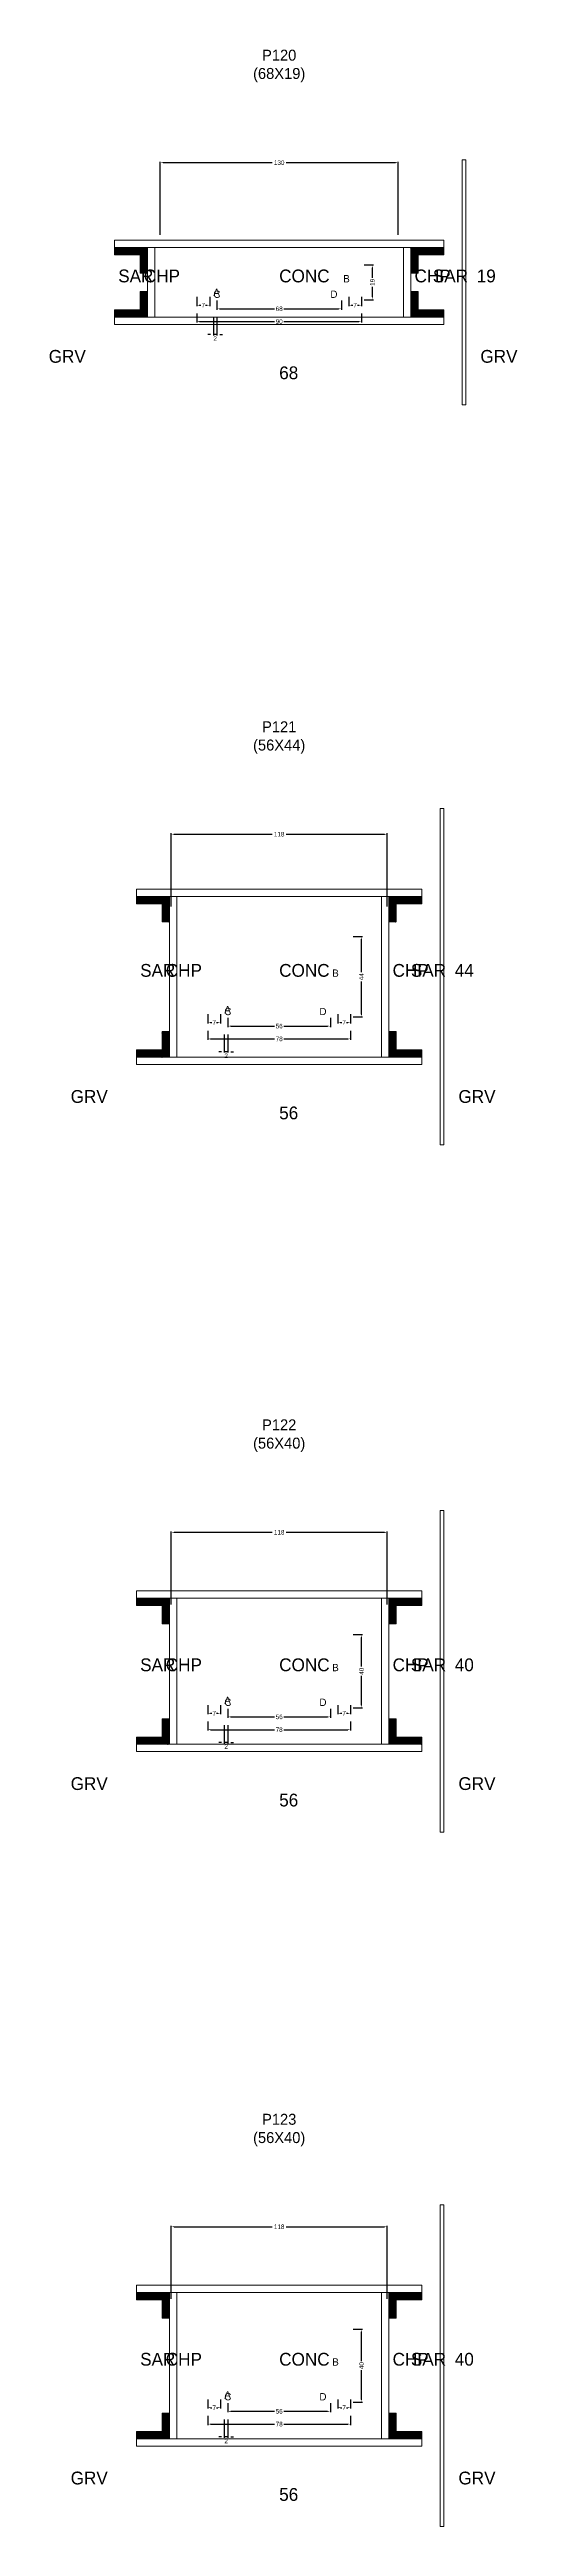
# Model space of a CAD drawing. Header units: centimetres. Extents: x -10500 to 4121, y -45226 to 295.
# Drawn here: x -126 to 130, y -28068 to -26713 of the extents above; entities that cross this region are included whole.
import ezdxf

# ---------------------------------------------------------------- set-up
doc = ezdxf.new("R2010")
doc.units = ezdxf.units.CM
for name, color, linetype in [('COTA', 241, 'Continuous'), ('Hachura', 251, 'Continuous'), ('NOMENCLATURA', 7, 'Continuous'), ('SARRAFO', 251, 'Continuous'), ('Texto Seção', 7, 'Continuous')]:
    doc.layers.add(name, color=color, linetype=linetype)
doc.dimstyles.new('cotax2', dxfattribs={"dimtxt": 2.5, "dimasz": 1.5, "dimexe": 0.5, "dimexo": 0.5, "dimgap": 0.5, "dimtad": 1, "dimcen": 2.5, "dimazin": 3, "dimtfac": 1, "dimtmove": 0, "dimatfit": 3})

# ---------------------------------------------------------------- blocks, each defined once
blk = doc.blocks.new('_CLOSEDFILLED')
at = {"color": 0, "linetype": 'BYBLOCK'}
blk.add_solid([(-1, 0.16), (0, 0), (-1, -0.16)], dxfattribs=at)
blk = doc.blocks.new('*D1860')
for p, q in [((-45, -26857), (-45, -26862)), ((-43.5, -26861.5), (-2.5, -26861.5)), ((2.5, -26861.5), (43.5, -26861.5)), ((45, -26857), (45, -26862))]:
    blk.add_line(p, q)
at = {"layer": 'Defpoints'}
for p in [(-45, -26856.5), (-45, -26861.5), (45, -26856.5)]:
    blk.add_point(p, dxfattribs=at)
at = {"layer": 'COTA', "xscale": 1.5, "yscale": 1.5, "rotation": 180}
blk.add_blockref('_CLOSEDFILLED', (-45, -26861.5), dxfattribs=at)
at = {"layer": 'COTA', "xscale": 1.5, "yscale": 1.5}
blk.add_blockref('_CLOSEDFILLED', (45, -26861.5), dxfattribs=at)
at = {"layer": 'COTA', "insert": (0, -26861.5), "char_height": 2.5, "attachment_point": 5}
blk.add_mtext('90', dxfattribs=at)
blk = doc.blocks.new('*D1861')
for p, q in [((-34, -26850), (-34, -26855)), ((34, -26850), (34, -26855)), ((-32.5, -26854.5), (-2.5, -26854.5)), ((2.5, -26854.5), (32.5, -26854.5))]:
    blk.add_line(p, q)
at = {"layer": 'Defpoints'}
for p in [(-34, -26849.5), (34, -26849.5), (-34, -26854.5)]:
    blk.add_point(p, dxfattribs=at)
at = {"layer": 'COTA', "xscale": 1.5, "yscale": 1.5, "rotation": 180}
blk.add_blockref('_CLOSEDFILLED', (-34, -26854.5), dxfattribs=at)
at = {"layer": 'COTA', "xscale": 1.5, "yscale": 1.5}
blk.add_blockref('_CLOSEDFILLED', (34, -26854.5), dxfattribs=at)
at = {"layer": 'COTA', "insert": (0, -26854.5), "char_height": 2.5, "attachment_point": 5}
blk.add_mtext('68', dxfattribs=at)
blk = doc.blocks.new('*D1862')
for p, q in [((46.5, -26830.5), (51.5, -26830.5)), ((51, -26837.5), (51, -26832)), ((46.5, -26849.5), (51.5, -26849.5)), ((51, -26848), (51, -26842.5))]:
    blk.add_line(p, q)
at = {"layer": 'Defpoints'}
for p in [(46, -26830.5), (46, -26849.5), (51, -26849.5)]:
    blk.add_point(p, dxfattribs=at)
at = {"layer": 'COTA', "xscale": 1.5, "yscale": 1.5}
for p, rotation in [((51, -26830.5), 90), ((51, -26849.5), 270)]:
    blk.add_blockref('_CLOSEDFILLED', p, dxfattribs=dict(at, rotation=rotation))
at = {"layer": 'COTA', "insert": (51, -26840), "char_height": 2.5, "attachment_point": 5, "rotation": 90}
blk.add_mtext('19', dxfattribs=at)
blk = doc.blocks.new('*D1863')
for p, q in [((-45, -26848), (-45, -26853)), ((-38, -26848), (-38, -26853)), ((-43.5, -26852.5), (-42.75, -26852.5)), ((-40.25, -26852.5), (-39.5, -26852.5))]:
    blk.add_line(p, q)
at = {"layer": 'Defpoints'}
for p in [(-45, -26847.5), (-38, -26847.5), (-45, -26852.5)]:
    blk.add_point(p, dxfattribs=at)
at = {"layer": 'COTA', "xscale": 1.5, "yscale": 1.5, "rotation": 180}
blk.add_blockref('_CLOSEDFILLED', (-45, -26852.5), dxfattribs=at)
at = {"layer": 'COTA', "xscale": 1.5, "yscale": 1.5}
blk.add_blockref('_CLOSEDFILLED', (-38, -26852.5), dxfattribs=at)
at = {"layer": 'COTA', "insert": (-41.5, -26852.5), "char_height": 2.5, "attachment_point": 5}
blk.add_mtext('7', dxfattribs=at)
blk = doc.blocks.new('*D1864')
for p, q in [((38, -26848), (38, -26853)), ((45, -26848), (45, -26853)), ((39.5, -26852.5), (40.25, -26852.5)), ((42.75, -26852.5), (43.5, -26852.5))]:
    blk.add_line(p, q)
at = {"layer": 'Defpoints'}
for p in [(38, -26847.5), (45, -26847.5), (38, -26852.5)]:
    blk.add_point(p, dxfattribs=at)
at = {"layer": 'COTA', "xscale": 1.5, "yscale": 1.5, "rotation": 180}
blk.add_blockref('_CLOSEDFILLED', (38, -26852.5), dxfattribs=at)
at = {"layer": 'COTA', "xscale": 1.5, "yscale": 1.5}
blk.add_blockref('_CLOSEDFILLED', (45, -26852.5), dxfattribs=at)
at = {"layer": 'COTA', "insert": (41.5, -26852.5), "char_height": 2.5, "attachment_point": 5}
blk.add_mtext('7', dxfattribs=at)
blk = doc.blocks.new('*D1865')
for p, q in [((-65, -26814), (-65, -26774)), ((-63.5, -26774.5), (-3.75, -26774.5)), ((3.75, -26774.5), (63.5, -26774.5)), ((65, -26814), (65, -26774))]:
    blk.add_line(p, q)
at = {"layer": 'Defpoints'}
for p in [(-65, -26774.5), (-65, -26814.5), (65, -26814.5)]:
    blk.add_point(p, dxfattribs=at)
at = {"layer": 'COTA', "xscale": 1.5, "yscale": 1.5, "rotation": 180}
blk.add_blockref('_CLOSEDFILLED', (-65, -26774.5), dxfattribs=at)
at = {"layer": 'COTA', "xscale": 1.5, "yscale": 1.5}
blk.add_blockref('_CLOSEDFILLED', (65, -26774.5), dxfattribs=at)
at = {"layer": 'COTA', "insert": (0, -26774.5), "char_height": 2.5, "attachment_point": 5}
blk.add_mtext('130', dxfattribs=at)
blk = doc.blocks.new('*D1886')
for p, q in [((-39, -27249.5), (-39, -27254.5)), ((-37.5, -27254), (-2.5, -27254)), ((2.5, -27254), (37.5, -27254)), ((39, -27249.5), (39, -27254.5))]:
    blk.add_line(p, q)
at = {"layer": 'Defpoints'}
for p in [(-39, -27249), (-39, -27254), (39, -27249)]:
    blk.add_point(p, dxfattribs=at)
at = {"layer": 'COTA', "xscale": 1.5, "yscale": 1.5, "rotation": 180}
blk.add_blockref('_CLOSEDFILLED', (-39, -27254), dxfattribs=at)
at = {"layer": 'COTA', "xscale": 1.5, "yscale": 1.5}
blk.add_blockref('_CLOSEDFILLED', (39, -27254), dxfattribs=at)
at = {"layer": 'COTA', "insert": (0, -27254), "char_height": 2.5, "attachment_point": 5}
blk.add_mtext('78', dxfattribs=at)
blk = doc.blocks.new('*D1887')
for p, q in [((-28, -27242.5), (-28, -27247.5)), ((28, -27242.5), (28, -27247.5)), ((-26.5, -27247), (-2.5, -27247)), ((2.5, -27247), (26.5, -27247))]:
    blk.add_line(p, q)
at = {"layer": 'Defpoints'}
for p in [(-28, -27242), (28, -27242), (-28, -27247)]:
    blk.add_point(p, dxfattribs=at)
at = {"layer": 'COTA', "xscale": 1.5, "yscale": 1.5, "rotation": 180}
blk.add_blockref('_CLOSEDFILLED', (-28, -27247), dxfattribs=at)
at = {"layer": 'COTA', "xscale": 1.5, "yscale": 1.5}
blk.add_blockref('_CLOSEDFILLED', (28, -27247), dxfattribs=at)
at = {"layer": 'COTA', "insert": (0, -27247), "char_height": 2.5, "attachment_point": 5}
blk.add_mtext('56', dxfattribs=at)
blk = doc.blocks.new('*D1888')
for p, q in [((40.5, -27198), (45.5, -27198)), ((45, -27217.5), (45, -27199.5)), ((45, -27240.5), (45, -27222.5)), ((40.5, -27242), (45.5, -27242))]:
    blk.add_line(p, q)
at = {"layer": 'Defpoints'}
for p in [(40, -27198), (40, -27242), (45, -27242)]:
    blk.add_point(p, dxfattribs=at)
at = {"layer": 'COTA', "xscale": 1.5, "yscale": 1.5}
for p, rotation in [((45, -27198), 90), ((45, -27242), 270)]:
    blk.add_blockref('_CLOSEDFILLED', p, dxfattribs=dict(at, rotation=rotation))
at = {"layer": 'COTA', "insert": (45, -27220), "char_height": 2.5, "attachment_point": 5, "rotation": 90}
blk.add_mtext('44', dxfattribs=at)
blk = doc.blocks.new('*D1889')
for p, q in [((-39, -27240.5), (-39, -27245.5)), ((-32, -27240.5), (-32, -27245.5)), ((-37.5, -27245), (-36.75, -27245)), ((-34.25, -27245), (-33.5, -27245))]:
    blk.add_line(p, q)
at = {"layer": 'Defpoints'}
for p in [(-39, -27240), (-32, -27240), (-39, -27245)]:
    blk.add_point(p, dxfattribs=at)
at = {"layer": 'COTA', "xscale": 1.5, "yscale": 1.5, "rotation": 180}
blk.add_blockref('_CLOSEDFILLED', (-39, -27245), dxfattribs=at)
at = {"layer": 'COTA', "xscale": 1.5, "yscale": 1.5}
blk.add_blockref('_CLOSEDFILLED', (-32, -27245), dxfattribs=at)
at = {"layer": 'COTA', "insert": (-35.5, -27245), "char_height": 2.5, "attachment_point": 5}
blk.add_mtext('7', dxfattribs=at)
blk = doc.blocks.new('*D1890')
for p, q in [((32, -27240.5), (32, -27245.5)), ((39, -27240.5), (39, -27245.5)), ((33.5, -27245), (34.25, -27245)), ((36.75, -27245), (37.5, -27245))]:
    blk.add_line(p, q)
at = {"layer": 'Defpoints'}
for p in [(32, -27240), (39, -27240), (32, -27245)]:
    blk.add_point(p, dxfattribs=at)
at = {"layer": 'COTA', "xscale": 1.5, "yscale": 1.5, "rotation": 180}
blk.add_blockref('_CLOSEDFILLED', (32, -27245), dxfattribs=at)
at = {"layer": 'COTA', "xscale": 1.5, "yscale": 1.5}
blk.add_blockref('_CLOSEDFILLED', (39, -27245), dxfattribs=at)
at = {"layer": 'COTA', "insert": (35.5, -27245), "char_height": 2.5, "attachment_point": 5}
blk.add_mtext('7', dxfattribs=at)
blk = doc.blocks.new('*D1891')
for p, q in [((-59, -27181.5), (-59, -27141.5)), ((-57.5, -27142), (-3.75, -27142)), ((3.75, -27142), (57.5, -27142)), ((59, -27181.5), (59, -27141.5))]:
    blk.add_line(p, q)
at = {"layer": 'Defpoints'}
for p in [(-59, -27142), (-59, -27182), (59, -27182)]:
    blk.add_point(p, dxfattribs=at)
at = {"layer": 'COTA', "xscale": 1.5, "yscale": 1.5, "rotation": 180}
blk.add_blockref('_CLOSEDFILLED', (-59, -27142), dxfattribs=at)
at = {"layer": 'COTA', "xscale": 1.5, "yscale": 1.5}
blk.add_blockref('_CLOSEDFILLED', (59, -27142), dxfattribs=at)
at = {"layer": 'COTA', "insert": (0, -27142), "char_height": 2.5, "attachment_point": 5}
blk.add_mtext('118', dxfattribs=at)
blk = doc.blocks.new('*D1912')
for p, q in [((-39, -27627.5), (-39, -27632.5)), ((-37.5, -27632), (-2.5, -27632)), ((2.5, -27632), (37.5, -27632)), ((39, -27627.5), (39, -27632.5))]:
    blk.add_line(p, q)
at = {"layer": 'Defpoints'}
for p in [(-39, -27627), (-39, -27632), (39, -27627)]:
    blk.add_point(p, dxfattribs=at)
at = {"layer": 'COTA', "xscale": 1.5, "yscale": 1.5, "rotation": 180}
blk.add_blockref('_CLOSEDFILLED', (-39, -27632), dxfattribs=at)
at = {"layer": 'COTA', "xscale": 1.5, "yscale": 1.5}
blk.add_blockref('_CLOSEDFILLED', (39, -27632), dxfattribs=at)
at = {"layer": 'COTA', "insert": (0, -27632), "char_height": 2.5, "attachment_point": 5}
blk.add_mtext('78', dxfattribs=at)
blk = doc.blocks.new('*D1913')
for p, q in [((-28, -27620.5), (-28, -27625.5)), ((28, -27620.5), (28, -27625.5)), ((-26.5, -27625), (-2.5, -27625)), ((2.5, -27625), (26.5, -27625))]:
    blk.add_line(p, q)
at = {"layer": 'Defpoints'}
for p in [(-28, -27620), (28, -27620), (-28, -27625)]:
    blk.add_point(p, dxfattribs=at)
at = {"layer": 'COTA', "xscale": 1.5, "yscale": 1.5, "rotation": 180}
blk.add_blockref('_CLOSEDFILLED', (-28, -27625), dxfattribs=at)
at = {"layer": 'COTA', "xscale": 1.5, "yscale": 1.5}
blk.add_blockref('_CLOSEDFILLED', (28, -27625), dxfattribs=at)
at = {"layer": 'COTA', "insert": (0, -27625), "char_height": 2.5, "attachment_point": 5}
blk.add_mtext('56', dxfattribs=at)
blk = doc.blocks.new('*D1914')
for p, q in [((40.5, -27580), (45.5, -27580)), ((45, -27597.5), (45, -27581.5)), ((45, -27618.5), (45, -27602.5)), ((40.5, -27620), (45.5, -27620))]:
    blk.add_line(p, q)
at = {"layer": 'Defpoints'}
for p in [(40, -27580), (40, -27620), (45, -27620)]:
    blk.add_point(p, dxfattribs=at)
at = {"layer": 'COTA', "xscale": 1.5, "yscale": 1.5}
for p, rotation in [((45, -27580), 90), ((45, -27620), 270)]:
    blk.add_blockref('_CLOSEDFILLED', p, dxfattribs=dict(at, rotation=rotation))
at = {"layer": 'COTA', "insert": (45, -27600), "char_height": 2.5, "attachment_point": 5, "rotation": 90}
blk.add_mtext('40', dxfattribs=at)
blk = doc.blocks.new('*D1915')
for p, q in [((-39, -27618.5), (-39, -27623.5)), ((-32, -27618.5), (-32, -27623.5)), ((-37.5, -27623), (-36.75, -27623)), ((-34.25, -27623), (-33.5, -27623))]:
    blk.add_line(p, q)
at = {"layer": 'Defpoints'}
for p in [(-39, -27618), (-32, -27618), (-39, -27623)]:
    blk.add_point(p, dxfattribs=at)
at = {"layer": 'COTA', "xscale": 1.5, "yscale": 1.5, "rotation": 180}
blk.add_blockref('_CLOSEDFILLED', (-39, -27623), dxfattribs=at)
at = {"layer": 'COTA', "xscale": 1.5, "yscale": 1.5}
blk.add_blockref('_CLOSEDFILLED', (-32, -27623), dxfattribs=at)
at = {"layer": 'COTA', "insert": (-35.5, -27623), "char_height": 2.5, "attachment_point": 5}
blk.add_mtext('7', dxfattribs=at)
blk = doc.blocks.new('*D1916')
for p, q in [((32, -27618.5), (32, -27623.5)), ((39, -27618.5), (39, -27623.5)), ((33.5, -27623), (34.25, -27623)), ((36.75, -27623), (37.5, -27623))]:
    blk.add_line(p, q)
at = {"layer": 'Defpoints'}
for p in [(32, -27618), (39, -27618), (32, -27623)]:
    blk.add_point(p, dxfattribs=at)
at = {"layer": 'COTA', "xscale": 1.5, "yscale": 1.5, "rotation": 180}
blk.add_blockref('_CLOSEDFILLED', (32, -27623), dxfattribs=at)
at = {"layer": 'COTA', "xscale": 1.5, "yscale": 1.5}
blk.add_blockref('_CLOSEDFILLED', (39, -27623), dxfattribs=at)
at = {"layer": 'COTA', "insert": (35.5, -27623), "char_height": 2.5, "attachment_point": 5}
blk.add_mtext('7', dxfattribs=at)
blk = doc.blocks.new('*D1917')
for p, q in [((-59, -27563.5), (-59, -27523.5)), ((-57.5, -27524), (-3.75, -27524)), ((3.75, -27524), (57.5, -27524)), ((59, -27563.5), (59, -27523.5))]:
    blk.add_line(p, q)
at = {"layer": 'Defpoints'}
for p in [(-59, -27524), (-59, -27564), (59, -27564)]:
    blk.add_point(p, dxfattribs=at)
at = {"layer": 'COTA', "xscale": 1.5, "yscale": 1.5, "rotation": 180}
blk.add_blockref('_CLOSEDFILLED', (-59, -27524), dxfattribs=at)
at = {"layer": 'COTA', "xscale": 1.5, "yscale": 1.5}
blk.add_blockref('_CLOSEDFILLED', (59, -27524), dxfattribs=at)
at = {"layer": 'COTA', "insert": (0, -27524), "char_height": 2.5, "attachment_point": 5}
blk.add_mtext('118', dxfattribs=at)
blk = doc.blocks.new('*D1938')
for p, q in [((-39, -28007.5), (-39, -28012.5)), ((-37.5, -28012), (-2.5, -28012)), ((2.5, -28012), (37.5, -28012)), ((39, -28007.5), (39, -28012.5))]:
    blk.add_line(p, q)
at = {"layer": 'Defpoints'}
for p in [(-39, -28007), (-39, -28012), (39, -28007)]:
    blk.add_point(p, dxfattribs=at)
at = {"layer": 'COTA', "xscale": 1.5, "yscale": 1.5, "rotation": 180}
blk.add_blockref('_CLOSEDFILLED', (-39, -28012), dxfattribs=at)
at = {"layer": 'COTA', "xscale": 1.5, "yscale": 1.5}
blk.add_blockref('_CLOSEDFILLED', (39, -28012), dxfattribs=at)
at = {"layer": 'COTA', "insert": (0, -28012), "char_height": 2.5, "attachment_point": 5}
blk.add_mtext('78', dxfattribs=at)
blk = doc.blocks.new('*D1939')
for p, q in [((-28, -28000.5), (-28, -28005.5)), ((28, -28000.5), (28, -28005.5)), ((-26.5, -28005), (-2.5, -28005)), ((2.5, -28005), (26.5, -28005))]:
    blk.add_line(p, q)
at = {"layer": 'Defpoints'}
for p in [(-28, -28000), (28, -28000), (-28, -28005)]:
    blk.add_point(p, dxfattribs=at)
at = {"layer": 'COTA', "xscale": 1.5, "yscale": 1.5, "rotation": 180}
blk.add_blockref('_CLOSEDFILLED', (-28, -28005), dxfattribs=at)
at = {"layer": 'COTA', "xscale": 1.5, "yscale": 1.5}
blk.add_blockref('_CLOSEDFILLED', (28, -28005), dxfattribs=at)
at = {"layer": 'COTA', "insert": (0, -28005), "char_height": 2.5, "attachment_point": 5}
blk.add_mtext('56', dxfattribs=at)
blk = doc.blocks.new('*D1940')
for p, q in [((40.5, -27960), (45.5, -27960)), ((45, -27977.5), (45, -27961.5)), ((45, -27998.5), (45, -27982.5)), ((40.5, -28000), (45.5, -28000))]:
    blk.add_line(p, q)
at = {"layer": 'Defpoints'}
for p in [(40, -27960), (40, -28000), (45, -28000)]:
    blk.add_point(p, dxfattribs=at)
at = {"layer": 'COTA', "xscale": 1.5, "yscale": 1.5}
for p, rotation in [((45, -27960), 90), ((45, -28000), 270)]:
    blk.add_blockref('_CLOSEDFILLED', p, dxfattribs=dict(at, rotation=rotation))
at = {"layer": 'COTA', "insert": (45, -27980), "char_height": 2.5, "attachment_point": 5, "rotation": 90}
blk.add_mtext('40', dxfattribs=at)
blk = doc.blocks.new('*D1941')
for p, q in [((-39, -27998.5), (-39, -28003.5)), ((-32, -27998.5), (-32, -28003.5)), ((-37.5, -28003), (-36.75, -28003)), ((-34.25, -28003), (-33.5, -28003))]:
    blk.add_line(p, q)
at = {"layer": 'Defpoints'}
for p in [(-39, -27998), (-32, -27998), (-39, -28003)]:
    blk.add_point(p, dxfattribs=at)
at = {"layer": 'COTA', "xscale": 1.5, "yscale": 1.5, "rotation": 180}
blk.add_blockref('_CLOSEDFILLED', (-39, -28003), dxfattribs=at)
at = {"layer": 'COTA', "xscale": 1.5, "yscale": 1.5}
blk.add_blockref('_CLOSEDFILLED', (-32, -28003), dxfattribs=at)
at = {"layer": 'COTA', "insert": (-35.5, -28003), "char_height": 2.5, "attachment_point": 5}
blk.add_mtext('7', dxfattribs=at)
blk = doc.blocks.new('*D1942')
for p, q in [((32, -27998.5), (32, -28003.5)), ((39, -27998.5), (39, -28003.5)), ((33.5, -28003), (34.25, -28003)), ((36.75, -28003), (37.5, -28003))]:
    blk.add_line(p, q)
at = {"layer": 'Defpoints'}
for p in [(32, -27998), (39, -27998), (32, -28003)]:
    blk.add_point(p, dxfattribs=at)
at = {"layer": 'COTA', "xscale": 1.5, "yscale": 1.5, "rotation": 180}
blk.add_blockref('_CLOSEDFILLED', (32, -28003), dxfattribs=at)
at = {"layer": 'COTA', "xscale": 1.5, "yscale": 1.5}
blk.add_blockref('_CLOSEDFILLED', (39, -28003), dxfattribs=at)
at = {"layer": 'COTA', "insert": (35.5, -28003), "char_height": 2.5, "attachment_point": 5}
blk.add_mtext('7', dxfattribs=at)
blk = doc.blocks.new('*D1943')
for p, q in [((-59, -27943.5), (-59, -27903.5)), ((-57.5, -27904), (-3.75, -27904)), ((3.75, -27904), (57.5, -27904)), ((59, -27943.5), (59, -27903.5))]:
    blk.add_line(p, q)
at = {"layer": 'Defpoints'}
for p in [(-59, -27904), (-59, -27944), (59, -27944)]:
    blk.add_point(p, dxfattribs=at)
at = {"layer": 'COTA', "xscale": 1.5, "yscale": 1.5, "rotation": 180}
blk.add_blockref('_CLOSEDFILLED', (-59, -27904), dxfattribs=at)
at = {"layer": 'COTA', "xscale": 1.5, "yscale": 1.5}
blk.add_blockref('_CLOSEDFILLED', (59, -27904), dxfattribs=at)
at = {"layer": 'COTA', "insert": (0, -27904), "char_height": 2.5, "attachment_point": 5}
blk.add_mtext('118', dxfattribs=at)

msp = doc.modelspace()

# ---------------------------------------------------------------- hatches: boundary and pattern name
at = {"layer": 'SARRAFO'}
h = msp.add_hatch(dxfattribs=at)
h.set_pattern_fill('SOLID', scale=2)
h.paths.add_polyline_path([(-90, -26825), (-76, -26825), (-76, -26821), (-90, -26821)])
h = msp.add_hatch(dxfattribs=at)
h.set_pattern_fill('SOLID', scale=2)
h.paths.add_polyline_path([(-76, -26835), (-72, -26835), (-72, -26821), (-76, -26821)])
h = msp.add_hatch(dxfattribs=at)
h.set_pattern_fill('SOLID', scale=2)
h.paths.add_polyline_path([(72, -26835), (76, -26835), (76, -26821), (72, -26821)])
h = msp.add_hatch(dxfattribs=at)
h.set_pattern_fill('SOLID', scale=2)
h.paths.add_polyline_path([(76, -26825), (90, -26825), (90, -26821), (76, -26821)])
h = msp.add_hatch(dxfattribs=at)
h.set_pattern_fill('SOLID', scale=2)
h.paths.add_polyline_path([(-76, -26859), (-72, -26859), (-72, -26845), (-76, -26845)])
h = msp.add_hatch(dxfattribs=at)
h.set_pattern_fill('SOLID', scale=2)
h.paths.add_polyline_path([(72, -26859), (76, -26859), (76, -26845), (72, -26845)])
h = msp.add_hatch(dxfattribs=at)
h.set_pattern_fill('SOLID', scale=2)
h.paths.add_polyline_path([(-90, -26859), (-76, -26859), (-76, -26855), (-90, -26855)])
h = msp.add_hatch(dxfattribs=at)
h.set_pattern_fill('SOLID', scale=2)
h.paths.add_polyline_path([(76, -26859), (90, -26859), (90, -26855), (76, -26855)])
h = msp.add_hatch(dxfattribs=at)
h.set_pattern_fill('SOLID', scale=2)
h.paths.add_polyline_path([(-78, -27180), (-64, -27180), (-64, -27176), (-78, -27176)])
h = msp.add_hatch(dxfattribs=at)
h.set_pattern_fill('SOLID', scale=2)
h.paths.add_polyline_path([(-64, -27190), (-60, -27190), (-60, -27176), (-64, -27176)])
h = msp.add_hatch(dxfattribs=at)
h.set_pattern_fill('SOLID', scale=2)
h.paths.add_polyline_path([(60, -27190), (64, -27190), (64, -27176), (60, -27176)])
h = msp.add_hatch(dxfattribs=at)
h.set_pattern_fill('SOLID', scale=2)
h.paths.add_polyline_path([(64, -27180), (78, -27180), (78, -27176), (64, -27176)])
h = msp.add_hatch(dxfattribs=at)
h.set_pattern_fill('SOLID', scale=2)
h.paths.add_polyline_path([(-64, -27264), (-60, -27264), (-60, -27250), (-64, -27250)])
h = msp.add_hatch(dxfattribs=at)
h.set_pattern_fill('SOLID', scale=2)
h.paths.add_polyline_path([(60, -27264), (64, -27264), (64, -27250), (60, -27250)])
h = msp.add_hatch(dxfattribs=at)
h.set_pattern_fill('SOLID', scale=2)
h.paths.add_polyline_path([(-78, -27264), (-64, -27264), (-64, -27260), (-78, -27260)])
h = msp.add_hatch(dxfattribs=at)
h.set_pattern_fill('SOLID', scale=2)
h.paths.add_polyline_path([(64, -27264), (78, -27264), (78, -27260), (64, -27260)])
h = msp.add_hatch(dxfattribs=at)
h.set_pattern_fill('SOLID', scale=2)
h.paths.add_polyline_path([(-78, -27564), (-64, -27564), (-64, -27560), (-78, -27560)])
h = msp.add_hatch(dxfattribs=at)
h.set_pattern_fill('SOLID', scale=2)
h.paths.add_polyline_path([(-64, -27574), (-60, -27574), (-60, -27560), (-64, -27560)])
h = msp.add_hatch(dxfattribs=at)
h.set_pattern_fill('SOLID', scale=2)
h.paths.add_polyline_path([(60, -27574), (64, -27574), (64, -27560), (60, -27560)])
h = msp.add_hatch(dxfattribs=at)
h.set_pattern_fill('SOLID', scale=2)
h.paths.add_polyline_path([(64, -27564), (78, -27564), (78, -27560), (64, -27560)])
h = msp.add_hatch(dxfattribs=at)
h.set_pattern_fill('SOLID', scale=2)
h.paths.add_polyline_path([(-78, -27640), (-64, -27640), (-64, -27636), (-78, -27636)])
h = msp.add_hatch(dxfattribs=at)
h.set_pattern_fill('SOLID', scale=2)
h.paths.add_polyline_path([(-64, -27640), (-60, -27640), (-60, -27626), (-64, -27626)])
h = msp.add_hatch(dxfattribs=at)
h.set_pattern_fill('SOLID', scale=2)
h.paths.add_polyline_path([(60, -27640), (64, -27640), (64, -27626), (60, -27626)])
h = msp.add_hatch(dxfattribs=at)
h.set_pattern_fill('SOLID', scale=2)
h.paths.add_polyline_path([(64, -27640), (78, -27640), (78, -27636), (64, -27636)])
h = msp.add_hatch(dxfattribs=at)
h.set_pattern_fill('SOLID', scale=2)
h.paths.add_polyline_path([(-78, -27944), (-64, -27944), (-64, -27940), (-78, -27940)])
h = msp.add_hatch(dxfattribs=at)
h.set_pattern_fill('SOLID', scale=2)
h.paths.add_polyline_path([(-64, -27954), (-60, -27954), (-60, -27940), (-64, -27940)])
h = msp.add_hatch(dxfattribs=at)
h.set_pattern_fill('SOLID', scale=2)
h.paths.add_polyline_path([(60, -27954), (64, -27954), (64, -27940), (60, -27940)])
h = msp.add_hatch(dxfattribs=at)
h.set_pattern_fill('SOLID', scale=2)
h.paths.add_polyline_path([(64, -27944), (78, -27944), (78, -27940), (64, -27940)])
h = msp.add_hatch(dxfattribs=at)
h.set_pattern_fill('SOLID', scale=2)
h.paths.add_polyline_path([(-78, -28020), (-64, -28020), (-64, -28016), (-78, -28016)])
h = msp.add_hatch(dxfattribs=at)
h.set_pattern_fill('SOLID', scale=2)
h.paths.add_polyline_path([(-64, -28020), (-60, -28020), (-60, -28006), (-64, -28006)])
h = msp.add_hatch(dxfattribs=at)
h.set_pattern_fill('SOLID', scale=2)
h.paths.add_polyline_path([(60, -28020), (64, -28020), (64, -28006), (60, -28006)])
h = msp.add_hatch(dxfattribs=at)
h.set_pattern_fill('SOLID', scale=2)
h.paths.add_polyline_path([(64, -28020), (78, -28020), (78, -28016), (64, -28016)])

# ---------------------------------------------------------------- linework, layer by layer
at = {"layer": 'Hachura', "lineweight": 13}
for points in [[(100, -26907), (102, -26907), (102, -26773), (100, -26773)], [(88, -27312), (90, -27312), (90, -27128), (88, -27128)], [(88, -27688), (90, -27688), (90, -27512), (88, -27512)], [(88, -28068), (90, -28068), (90, -27892), (88, -27892)]]:
    msp.add_lwpolyline(points, close=True, dxfattribs=at)
at = {"layer": 'Hachura', "lineweight": 18}
for points in [[(-90, -26821), (90, -26821), (90, -26817), (-90, -26817)], [(-72, -26859), (-68, -26859), (-68, -26821), (-72, -26821)], [(68, -26859), (72, -26859), (72, -26821), (68, -26821)], [(-90, -26863), (90, -26863), (90, -26859), (-90, -26859)], [(-78, -27176), (78, -27176), (78, -27172), (-78, -27172)], [(-60, -27264), (-56, -27264), (-56, -27176), (-60, -27176)], [(56, -27264), (60, -27264), (60, -27176), (56, -27176)], [(-78, -27268), (78, -27268), (78, -27264), (-78, -27264)], [(-78, -27560), (78, -27560), (78, -27556), (-78, -27556)], [(-60, -27640), (-56, -27640), (-56, -27560), (-60, -27560)], [(56, -27640), (60, -27640), (60, -27560), (56, -27560)], [(-78, -27644), (78, -27644), (78, -27640), (-78, -27640)], [(-78, -27940), (78, -27940), (78, -27936), (-78, -27936)], [(-60, -28020), (-56, -28020), (-56, -27940), (-60, -27940)], [(56, -28020), (60, -28020), (60, -27940), (56, -27940)], [(-78, -28024), (78, -28024), (78, -28020), (-78, -28020)]]:
    msp.add_lwpolyline(points, close=True, dxfattribs=at)
at = {"layer": 'SARRAFO', "lineweight": 13}
for points in [[(-90, -26825), (-76, -26825), (-76, -26821), (-90, -26821)], [(-76, -26835), (-72, -26835), (-72, -26821), (-76, -26821)], [(72, -26835), (76, -26835), (76, -26821), (72, -26821)], [(76, -26825), (90, -26825), (90, -26821), (76, -26821)], [(-76, -26859), (-72, -26859), (-72, -26845), (-76, -26845)], [(72, -26859), (76, -26859), (76, -26845), (72, -26845)], [(-90, -26859), (-76, -26859), (-76, -26855), (-90, -26855)], [(76, -26859), (90, -26859), (90, -26855), (76, -26855)], [(-78, -27180), (-64, -27180), (-64, -27176), (-78, -27176)], [(-64, -27190), (-60, -27190), (-60, -27176), (-64, -27176)], [(60, -27190), (64, -27190), (64, -27176), (60, -27176)], [(64, -27180), (78, -27180), (78, -27176), (64, -27176)], [(-64, -27264), (-60, -27264), (-60, -27250), (-64, -27250)], [(60, -27264), (64, -27264), (64, -27250), (60, -27250)], [(-78, -27264), (-64, -27264), (-64, -27260), (-78, -27260)], [(64, -27264), (78, -27264), (78, -27260), (64, -27260)], [(-78, -27564), (-64, -27564), (-64, -27560), (-78, -27560)], [(-64, -27574), (-60, -27574), (-60, -27560), (-64, -27560)], [(60, -27574), (64, -27574), (64, -27560), (60, -27560)], [(64, -27564), (78, -27564), (78, -27560), (64, -27560)], [(-78, -27640), (-64, -27640), (-64, -27636), (-78, -27636)], [(-64, -27640), (-60, -27640), (-60, -27626), (-64, -27626)], [(60, -27640), (64, -27640), (64, -27626), (60, -27626)], [(64, -27640), (78, -27640), (78, -27636), (64, -27636)], [(-78, -27944), (-64, -27944), (-64, -27940), (-78, -27940)], [(-64, -27954), (-60, -27954), (-60, -27940), (-64, -27940)], [(60, -27954), (64, -27954), (64, -27940), (60, -27940)], [(64, -27944), (78, -27944), (78, -27940), (64, -27940)], [(-78, -28020), (-64, -28020), (-64, -28016), (-78, -28016)], [(-64, -28020), (-60, -28020), (-60, -28006), (-64, -28006)], [(60, -28020), (64, -28020), (64, -28006), (60, -28006)], [(64, -28020), (78, -28020), (78, -28016), (64, -28016)]]:
    msp.add_lwpolyline(points, close=True, dxfattribs=at)

# ---------------------------------------------------------------- texts
at = {"layer": 'NOMENCLATURA'}
for s, p in [('B', (35, -26840)), ('A', (-36, -26847.5)), ('C', (-36, -26848.5)), ('D', (28, -26848.5)), ('B', (29, -27220)), ('A', (-30, -27240)), ('C', (-30, -27241)), ('D', (22, -27241)), ('B', (29, -27600)), ('A', (-30, -27618)), ('C', (-30, -27619)), ('D', (22, -27619)), ('B', (29, -27980)), ('A', (-30, -27998)), ('C', (-30, -27999)), ('D', (22, -27999))]:
    msp.add_text(s, height=4, dxfattribs=at).set_placement(p)
at = {"layer": 'NOMENCLATURA', "char_height": 6, "attachment_point": 8}
for s, insert in [('P120\\P(68X19)', (0, -26730.5)), ('P121\\P(56X44)', (0, -27098)), ('P122\\P(56X40)', (0, -27480)), ('P123\\P(56X40)', (0, -27860))]:
    msp.add_mtext(s, dxfattribs=dict(at, insert=insert))
at = {"layer": 'Texto Seção'}
for s, p in [('SAR', (-88, -26840)), ('CHP', (-74, -26840)), ('CONC', (0, -26840)), ('CHP', (74, -26840)), ('SAR', (84, -26840)), ('19', (108, -26840)), ('GRV', (-126, -26884)), ('GRV', (110, -26884)), ('68', (0, -26893)), ('SAR', (-76, -27220)), ('CHP', (-62, -27220)), ('CONC', (0, -27220)), ('CHP', (62, -27220)), ('SAR', (72, -27220)), ('44', (96, -27220)), ('GRV', (-114, -27289)), ('GRV', (98, -27289)), ('56', (0, -27298)), ('SAR', (-76, -27600)), ('CHP', (-62, -27600)), ('CONC', (0, -27600)), ('CHP', (62, -27600)), ('SAR', (72, -27600)), ('40', (96, -27600)), ('GRV', (-114, -27665)), ('GRV', (98, -27665)), ('56', (0, -27674)), ('SAR', (-76, -27980)), ('CHP', (-62, -27980)), ('CONC', (0, -27980)), ('CHP', (62, -27980)), ('SAR', (72, -27980)), ('40', (96, -27980)), ('GRV', (-114, -28045)), ('GRV', (98, -28045)), ('56', (0, -28054))]:
    msp.add_text(s, height=7, dxfattribs=at).set_placement(p)

# ---------------------------------------------------------------- dimensions: what is measured, and where the dimension line sits
at = {"layer": 'COTA'}
for base, p1, p2, picture, middle in [((-65, -26774.5), (-65, -26814.5), (65, -26814.5), '*D1865', (0, -26774.5)), ((-45, -26852.5), (-45, -26847.5), (-38, -26847.5), '*D1863', (-41.5, -26852.5)), ((-34, -26854.5), (-34, -26849.5), (34, -26849.5), '*D1861', (0, -26854.5)), ((38, -26852.5), (38, -26847.5), (45, -26847.5), '*D1864', (41.5, -26852.5)), ((-45, -26861.5), (-45, -26856.5), (45, -26856.5), '*D1860', (0, -26861.5)), ((-59, -27142), (-59, -27182), (59, -27182), '*D1891', (0, -27142)), ((-39, -27245), (-39, -27240), (-32, -27240), '*D1889', (-35.5, -27245)), ((-28, -27247), (-28, -27242), (28, -27242), '*D1887', (0, -27247)), ((32, -27245), (32, -27240), (39, -27240), '*D1890', (35.5, -27245)), ((-39, -27254), (-39, -27249), (39, -27249), '*D1886', (0, -27254)), ((-59, -27524), (-59, -27564), (59, -27564), '*D1917', (0, -27524)), ((-39, -27623), (-39, -27618), (-32, -27618), '*D1915', (-35.5, -27623)), ((-28, -27625), (-28, -27620), (28, -27620), '*D1913', (0, -27625)), ((32, -27623), (32, -27618), (39, -27618), '*D1916', (35.5, -27623)), ((-39, -27632), (-39, -27627), (39, -27627), '*D1912', (0, -27632)), ((-59, -27904), (-59, -27944), (59, -27944), '*D1943', (0, -27904)), ((-39, -28003), (-39, -27998), (-32, -27998), '*D1941', (-35.5, -28003)), ((-28, -28005), (-28, -28000), (28, -28000), '*D1939', (0, -28005)), ((32, -28003), (32, -27998), (39, -27998), '*D1942', (35.5, -28003)), ((-39, -28012), (-39, -28007), (39, -28007), '*D1938', (0, -28012))]:
    dim = msp.add_linear_dim(base=base, p1=p1, p2=p2, dimstyle='cotax2', dxfattribs=at)
    dim.commit()
    dim.dimension.update_dxf_attribs({"geometry": picture, "text_midpoint": middle})
for base, p1, p2, picture, middle in [((51, -26849.5), (46, -26849.5), (46, -26830.5), '*D1862', (51, -26840)), ((45, -27242), (40, -27242), (40, -27198), '*D1888', (45, -27220)), ((45, -27620), (40, -27620), (40, -27580), '*D1914', (45, -27600)), ((45, -28000), (40, -28000), (40, -27960), '*D1940', (45, -27980))]:
    dim = msp.add_linear_dim(base=base, p1=p1, p2=p2, angle=90, dimstyle='cotax2', dxfattribs=at)
    dim.commit()
    dim.dimension.update_dxf_attribs({"geometry": picture, "text_midpoint": middle})
for base, p1, p2 in [((-34, -26868.5), (-34, -26858.5), (-36, -26858.5)), ((-28, -27261), (-28, -27251), (-30, -27251)), ((-28, -27639), (-28, -27629), (-30, -27629)), ((-28, -28019), (-28, -28009), (-30, -28009))]:
    msp.add_linear_dim(base=base, p1=p1, p2=p2, dimstyle='cotax2', dxfattribs=at).render()

doc.saveas('drawing.dxf')
